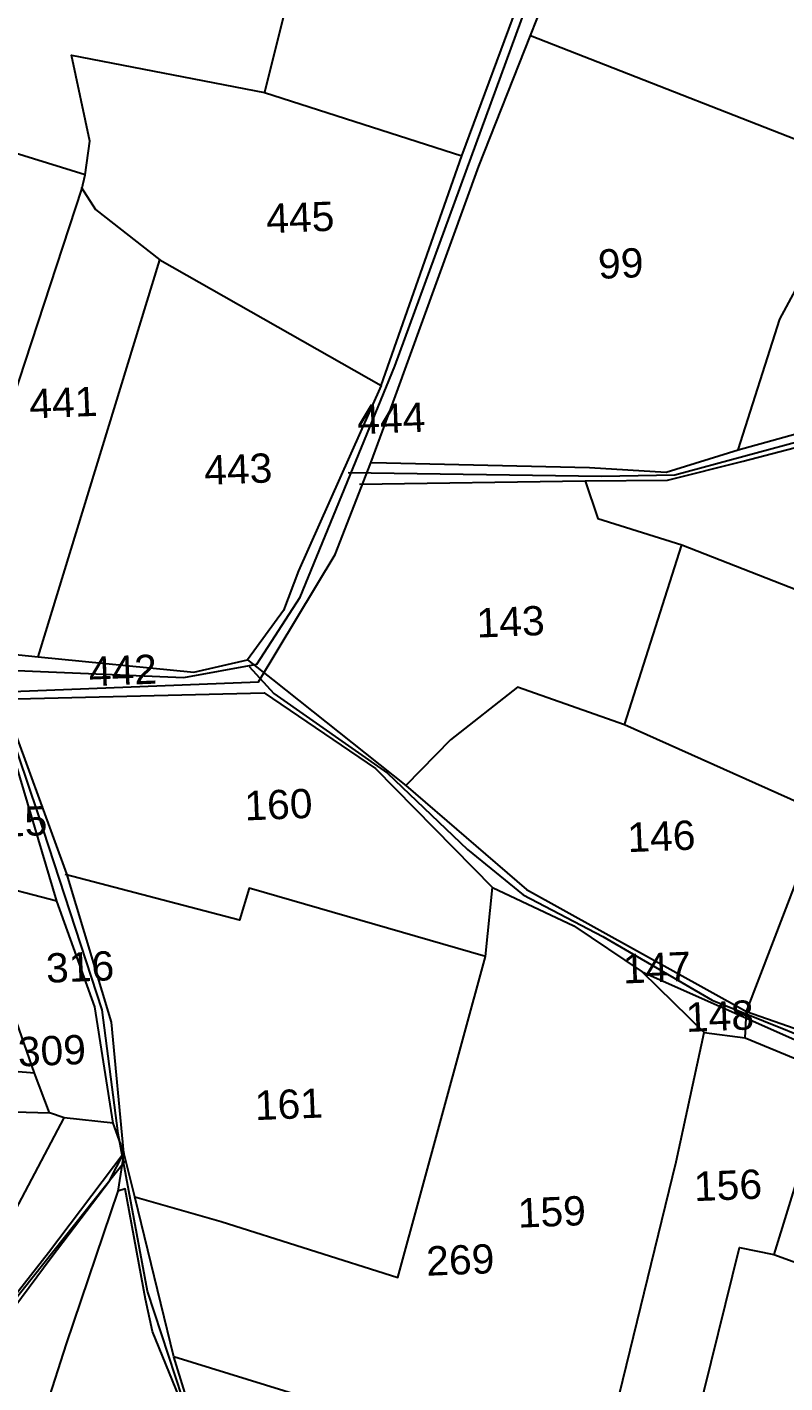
# Model space of a CAD drawing. Header units: inches. Extents: x 191726 to 254104, y 1600078 to 1621862.
# Drawn here: x 200724 to 201251, y 1615529 to 1616471 of the extents above; entities that cross this region are included whole.
import ezdxf
from ezdxf.enums import TextEntityAlignment as Align

# ---------------------------------------------------------------- set-up
doc = ezdxf.new("R2010")
doc.units = ezdxf.units.IN
doc.header["$LTSCALE"] = 15
doc.header["$MEASUREMENT"] = 0
for name, color, linetype in [('PLOT', 7, 'Continuous'), ('PLOT NO', 7, 'Continuous'), ('ROAD', 1, 'Continuous'), ('STREAM', 4, 'Continuous')]:
    doc.layers.add(name, color=color, linetype=linetype)
doc.styles.get("Standard").update_dxf_attribs({"font": 'arial.ttf'})

msp = doc.modelspace()

# ---------------------------------------------------------------- linework, layer by layer
at = {"layer": 'PLOT'}
for points in [[(200663.55, 1616023.05), (200714.34, 1616009.28), (200885.4, 1616015.81), (200938.59, 1616104.28), (200963.51, 1616168.04), (200980.56, 1616214.52), (201038.4, 1616373.99), (201074.45, 1616464.96), (201083.34, 1616487.13), (201151.09, 1616577.4), (201261.57, 1616660.41), (201410.3, 1616763.87), (201477.1, 1616853.04), (201503.87, 1616881.06), (201635.56, 1617020.72), (201723.63, 1617050.93), (201798.59, 1617039.09), (201801.83, 1617082.68), (201806.41, 1617126), (201811.38, 1617154.19), (201839.31, 1617198.43), (201758.95, 1617183.8), (201805.2, 1617365.12)], [(200964.24, 1616168.28), (201115.52, 1616164.66), (201168.67, 1616161.43), (201218.77, 1616177.13), (201278.01, 1616193.57), (201498.19, 1616251.94), (201635.55, 1616318.35), (201797.79, 1616407.6), (201891.26, 1616445.6), (202012.28, 1616462.2), (202054.33, 1616464.34), (202124.39, 1616477.02), (202276.45, 1616489.89), (202297.91, 1616481.54), (202333.85, 1616479.15), (202366.77, 1616476.25), (202387.22, 1616528.14), (202471.3, 1616702.79), (202527.5, 1616746.45), (202546.48, 1616840.21), (202527.01, 1616877.12)], [(200764.82, 1616368.14), (200768.09, 1616391.41), (200755.24, 1616451.1), (200889.58, 1616425.34), (201026.71, 1616381.35), (201069.98, 1616498.27), (201133, 1616605.24), (201195.99, 1616635.9), (201247.27, 1616675.99), (201201.55, 1616685.58), (201150.02, 1616703.85), (201141.38, 1616679.96), (201109.1, 1616690.34), (201113.67, 1616716.16)], [(200893.68, 1616599.06), (200859.66, 1616513.09), (200908.31, 1616500.73), (200889.58, 1616425.34)], [(201218.77, 1616177.13), (201247.8, 1616267.8), (201305.43, 1616374.52), (201357.76, 1616491.09), (201391.99, 1616537.63)], [(200644.57, 1616051.47), (200657.6, 1616105.02), (200672.67, 1616175.29), (200701.44, 1616172.1), (200762.52, 1616358.05), (200764.82, 1616368.14), (200686.11, 1616392.34), (200599.49, 1616419.85), (200591.31, 1616422.22), (200467.06, 1616468.85), (200449.27, 1616461.23), (200415.42, 1616460.66), (200419.99, 1616481.22), (200401.67, 1616479.6)], [(201074.45, 1616464.96), (201305.43, 1616374.52)], [(200762, 1616359.47), (200772.06, 1616343.98), (200816.67, 1616309), (200970.7, 1616221.74), (201026.71, 1616381.35)], [(200732.25, 1616033.36), (200816.67, 1616309)], [(200970.7, 1616221.74), (200913.17, 1616093.06), (200902.83, 1616065.35), (200877.79, 1616031.1)], [(200955.57, 1616153.24), (201112.52, 1616155.59), (201169.61, 1616155.91), (201222.34, 1616169.18), (201373.76, 1616208.82)], [(201112.52, 1616155.59), (201121.13, 1616129.29), (201179.64, 1616111.06), (201354.31, 1616042.65), (201486.72, 1615999.44), (201492.62, 1615997.34), (201624.73, 1615975.73), (201700.84, 1615963.62), (201787, 1615934.77), (201936.76, 1615885.81)], [(201139.7, 1615986.01), (201179.64, 1616111.06)], [(200590.5, 1615420.55), (200669.89, 1615531.09), (200739.41, 1615619.48), (200791.63, 1615688.67), (200784.35, 1615709.2), (200771.54, 1615790.03), (200745.09, 1615863.59), (200704.07, 1616000.55), (200665.85, 1616038.55)], [(200702.74, 1616036.31), (200732.25, 1616033.36), (200840.3, 1616022.63), (200877.79, 1616031.1), (200895.18, 1616017.61), (200987.82, 1615943.94), (201071.54, 1615871.65), (201224.67, 1615786.85), (201410.31, 1615722.09)], [(201223.73, 1615768.55), (201224.67, 1615786.85), (201277.52, 1615924.48), (201139.7, 1615986.01), (201065.39, 1616012.09), (201018.89, 1615975.48), (200987.82, 1615943.94)], [(201307.56, 1614844.81), (201186.88, 1615027.37), (201174.31, 1615056.85), (201051.32, 1615236.93), (200992.9, 1615347.69), (200936.14, 1615402.4), (200875.32, 1615466.22), (200834.11, 1615522.14), (200826.53, 1615547.02), (200799.34, 1615658.06), (200791.63, 1615688.67), (200783.12, 1615779.53), (200752.05, 1615882.62), (200707.81, 1616003.95), (200889.36, 1616008.31), (200966.7, 1615955.75), (201047.99, 1615873.11), (201104.6, 1615846.46), (201152.1, 1615814.48), (201195.05, 1615772.29), (201223.73, 1615768.55), (201282.5, 1615744.24), (201243.59, 1615618.02), (201394.59, 1615563.41)], [(201043.25, 1615825.03), (200878.81, 1615872.5), (200872.18, 1615850.34), (200750.88, 1615882.07)], [(200745.09, 1615863.59), (200695.18, 1615876.49)], [(200799.34, 1615658.06), (200859.28, 1615640.96), (200982.25, 1615602.17), (201043.25, 1615825.03), (201047.99, 1615873.11)], [(201152.1, 1615814.48), (201289.24, 1615753.57), (201444.96, 1615704.1), (201556.63, 1615657.78), (201652.95, 1615617.49), (201740.79, 1615574.99), (201871.38, 1615528.18), (202009.62, 1615479.91)], [(200784.35, 1615709.2), (200750.27, 1615712.97), (200740.02, 1615716.41), (200729.55, 1615744.13), (200713.61, 1615789.95)], [(201174.31, 1615056.85), (201204.34, 1615088.97), (201217.15, 1615143.6), (201198.8, 1615211.25), (201185.94, 1615264.63), (201140.58, 1615330.5), (201120.06, 1615428.57), (201122.57, 1615455.46), (201133.79, 1615510.82), (201175.74, 1615682.47), (201195.05, 1615772.29)], [(200729.55, 1615744.13), (200593.34, 1615755.14)], [(200678.02, 1615637.14), (200699.12, 1615717.73), (200740.02, 1615716.41)], [(200633.78, 1615539.67), (200650.64, 1615638.75), (200678.02, 1615637.14), (200707.47, 1615631.77), (200750.27, 1615712.97)], [(200653.45, 1615500.12), (200689.87, 1615547.06), (200741.21, 1615615.89), (200781.74, 1615669.28), (200791.63, 1615688.67), (200787.61, 1615662.14)], [(200830.13, 1615519.3), (200811.55, 1615564.67), (200806.76, 1615587.02), (200792.64, 1615663.68), (200787.61, 1615662.14), (200751.65, 1615555.96), (200710.61, 1615428.18)], [(201190.38, 1615503.86), (201219.78, 1615623.03), (201243.59, 1615618.02)], [(201122.57, 1615455.46), (200826.53, 1615547.02)]]:
    msp.add_lwpolyline(points, dxfattribs=at)
at = {"layer": 'ROAD'}
for points in [[(199621.24, 1616303.01), (199683.38, 1616246.44), (199741.76, 1616212.64), (199769.71, 1616184.03), (199885.86, 1616163.04), (200035.18, 1616168.94), (200071.63, 1616185.99), (200145.89, 1616214.87), (200199.97, 1616224.55), (200282.65, 1616220.7), (200308.28, 1616219.96), (200367.98, 1616172.09), (200416.32, 1616126.6), (200497.25, 1616103.42), (200568.06, 1616081.94), (200661.8, 1616026.01), (200833.42, 1616018.98), (200884.17, 1616028.1), (200914.33, 1616074.65), (200980.05, 1616235.06), (201071.31, 1616484.46)], [(200947.58, 1616161.24), (201123.77, 1616158.74), (201174.76, 1616159.73), (201270.81, 1616185.71), (201407.17, 1616218.5), (201523.05, 1616252.59), (201691.54, 1616341.47), (201805.24, 1616406.62), (201869.67, 1616433.91), (201908.39, 1616442.87), (201921.61, 1616442.76)], [(201486.02, 1614587.69), (201455.67, 1614629.37), (201279.7, 1614873.45), (201170.66, 1615047.26), (200991.49, 1615342.26), (200896.54, 1615436.23), (200842.74, 1615506.17), (200832.55, 1615518.42), (200808.11, 1615592.7), (200787.74, 1615702.11), (200776.75, 1615788.07), (200732.15, 1615924.13), (200697.77, 1616025.09)], [(200878.76, 1616026.6), (200895.9, 1616007.89), (200974.95, 1615952.36), (201030.62, 1615899.45), (201069.41, 1615867.89), (201124.65, 1615838.96), (201200.63, 1615794.66), (201306.55, 1615752.17), (201408.75, 1615720.52), (201605.15, 1615642.43), (201766.84, 1615573), (201866.53, 1615536.47)], [(200192.35, 1612788.77), (200232.29, 1612959.56), (200297.45, 1613191.48), (200282.85, 1613206.6), (200313.93, 1613290.41), (200333.47, 1613386.6), (200363.45, 1613498.37), (200455.42, 1613823.45), (200494.75, 1613944.35), (200515.83, 1614075.04), (200523.52, 1614321.86), (200504, 1614547.13), (200484.28, 1614809.7), (200458.34, 1615057.96), (200535.54, 1615243.31), (200598.96, 1615423.43), (200686.58, 1615550.06), (200792.54, 1615683.2)]]:
    msp.add_lwpolyline(points, dxfattribs=at)
at = {"layer": 'STREAM'}
msp.add_spline([(198709.84, 1615373.81), (198750.19, 1615429.52), (198786.4, 1615492.16), (198855.75, 1615548.37), (198923.17, 1615555.55), (199031.68, 1615550.81), (199114.25, 1615525.04), (199158.72, 1615509.4), (199248.34, 1615541.93), (199319.38, 1615626.84), (199462.87, 1615732.38), (199573.67, 1615804.67), (199640.96, 1615896.88), (199691.69, 1615984.73), (199733.26, 1616091.39), (199725.43, 1616176.47), (199721.15, 1616268.43), (199710.07, 1616336.93), (199701.26, 1616396.51), (199812.09, 1616498.59), (199893.79, 1616568.82), (199983.04, 1616578.14), (200034.24, 1616538.93), (200085.45, 1616515.83), (200199.64, 1616546.75), (200245.42, 1616595.6), (200321.53, 1616611.49), (200430.67, 1616616.56), (200542.35, 1616629.35), (200596.05, 1616690.1), (200623.97, 1616750.48), (200680.43, 1616839.05), (200695.93, 1616862.11), (200737.58, 1616917.87), (200765.64, 1616909.32), (200788.33, 1616906.35), (200802.45, 1616924.3), (200844.24, 1616927.24)], degree=3, dxfattribs=at)

# ---------------------------------------------------------------- texts
at = {"layer": 'PLOT NO'}
for s, p in [('445', (200914.32, 1616338.53)), ('99', (201137.16, 1616306.59)), ('441', (200749.64, 1616209.91)), ('444', (200977.56, 1616198.93)), ('443', (200871.18, 1616163.7)), ('143', (201060.53, 1616057.69)), ('442', (200791.02, 1616023.9)), ('160', (200899.17, 1615930.65)), ('315', (200714.77, 1615918.64)), ('146', (201165.38, 1615908.65)), ('316', (200761.27, 1615817.89)), ('147', (201162.2, 1615817.39)), ('148', (201206.04, 1615783.73)), ('309', (200741.67, 1615759.73)), ('161', (200906.43, 1615722.5)), ('156', (201211.69, 1615666.21)), ('159', (201089.2, 1615647.8)), ('269', (201025.6, 1615614.39))]:
    msp.add_text(s, height=20.342, rotation=2.26237, dxfattribs=at).set_placement(p, align=Align.MIDDLE_CENTER)

doc.saveas('drawing.dxf')
